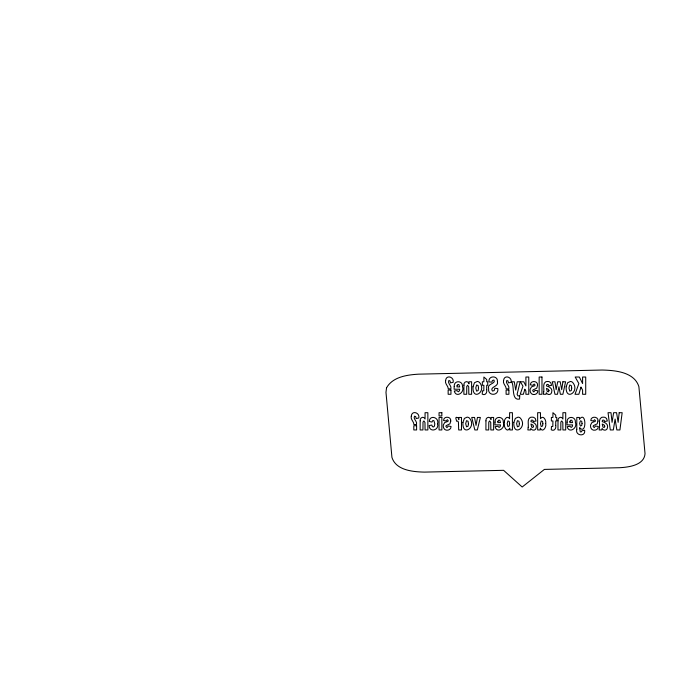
<?xml version="1.0" encoding="UTF-8"?>
<svg xmlns="http://www.w3.org/2000/svg" width="679" height="679" viewBox="0 0 679 679"><rect width="100%" height="100%" fill="white"/><g stroke="black" fill="none" stroke-linecap="round" stroke-linejoin="round"><path stroke-width="1.02" d="M576.794 429.255C574.79 435.85 585.96 437.174 584.627 430.231L581.911 430.766L581.249 431.929L580.29 431.886L579.611 427.643C586.868 435.884 586.384 409.836 579.416 419.299L579.416 417.449L576.794 417.449L576.794 429.255M486.69 389.687C487.395 392.521 485.366 395.908 482.234 394.176L482.446 390.866L483.796 390.773L483.881 385.29L482.345 385.29L482.345 381.785L483.881 381.785L483.881 377.023L486.69 379.485L486.69 381.785L487.726 381.785L487.726 385.29L486.69 385.29L486.69 389.687M555.728 425.36C556.432 428.194 554.404 431.581 551.272 429.841L551.484 426.539L552.825 426.446L552.918 420.963L551.373 420.963L551.373 417.449L552.918 417.449L552.918 412.696L555.728 415.158L555.728 417.449L556.755 417.449L556.755 420.963L555.728 420.963L555.728 425.36M420.174 420.853L420.131 429.951L422.949 429.951L423.009 422.075L423.917 420.921L424.978 422.508L425.062 429.951L427.863 429.951L427.863 412.696L425.062 412.696L425.062 419.053C423.798 415.573 419.554 417.704 420.174 420.853M463.918 385.18L463.876 394.278L466.694 394.278L466.753 386.402L467.661 385.256L468.722 386.835L468.807 394.278L471.608 394.278L471.608 381.785L468.994 381.785L468.994 383.822C468.069 379.977 463.256 381.674 463.918 385.18M485.943 420.853L485.909 429.951L488.719 429.951L488.787 422.075L489.695 420.921L490.756 422.508L490.832 429.951L493.633 429.951L493.633 417.449L491.027 417.449L491.027 419.486C490.094 415.65 485.281 417.347 485.943 420.853M558.011 420.853L557.968 429.951L560.786 429.951L560.846 422.075L561.754 420.921L562.815 422.508L562.899 429.951L565.7 429.951L565.7 412.696L562.899 412.696L562.899 419.053C561.635 415.573 557.391 417.704 558.011 420.853M504.429 422.075C502.935 425.436 506.865 433.873 509.802 428.101L509.802 429.951L512.424 429.951L512.424 412.696L509.598 412.696L509.598 418.68C507.578 414.988 503.852 419.215 504.429 422.075M545.695 423.569C546.782 426.921 542.623 433.397 540.272 428.101L540.272 429.951L537.649 429.951L537.649 412.696L540.476 412.696L540.476 418.68C543.2 414.462 546.629 420.607 545.695 423.569M462.925 422.431C462.059 437.259 477.031 427.125 469.529 418.213A3.251 3.251 0 0 0 467.093 417.169L464.402 418.391L462.925 422.431M473.008 386.767C472.143 401.595 487.115 391.46 479.603 382.54A3.251 3.251 0 0 0 477.176 381.496L474.485 382.727L473.008 386.767M513.842 422.431C512.976 437.259 527.939 427.125 520.437 418.213A3.251 3.251 0 0 0 518.001 417.169L515.319 418.391L513.842 422.431M566.176 386.767C565.301 401.595 580.273 391.46 572.77 382.54A3.251 3.251 0 0 0 570.335 381.496L567.644 382.727L566.176 386.767M437.599 423.755C439.432 430.299 429.23 432.913 429.145 425.572L431.81 425.054L432.37 426.539L433.295 427.023L434.382 426.225L434.815 423.883L433.889 420.666L432.761 420.556L431.929 422.066L429.289 421.464C429.612 414.377 439.517 417.458 437.599 423.755M528.22 427.295L527.863 429.951L530.494 429.951L530.8 428.424C531.75 430.842 535.731 430.817 536.113 428.042C537.412 424.324 533.949 422.431 530.961 421.608L531.173 420.369L531.92 420.021L532.956 420.394L533.388 421.498L536.062 421.022L535.281 418.485L533.745 417.373A6.909 6.909 0 0 0 530.265 417.415C526.87 419.299 528.788 424.324 528.22 427.295M543.743 391.622L543.395 394.278L546.026 394.278L546.323 392.751C547.282 395.17 551.255 395.144 551.637 392.369C552.935 388.66 549.472 386.758 546.485 385.935L546.697 384.704L547.444 384.348L548.479 384.721L548.912 385.833L551.586 385.349L550.805 382.812L549.269 381.7A6.909 6.909 0 0 0 545.789 381.742C542.394 383.627 544.312 388.651 543.743 391.622M599.489 427.295L599.141 429.951L601.772 429.951L602.069 428.424C603.028 430.842 607.001 430.817 607.382 428.042C608.681 424.324 605.218 422.431 602.231 421.608L602.443 420.369L603.19 420.021L604.225 420.394L604.658 421.498L607.34 421.022L606.551 418.485L605.014 417.373A6.909 6.909 0 0 0 601.535 417.415C598.14 419.299 600.058 424.324 599.489 427.295M454.209 386.436L454.09 389.22L459.708 389.22L459.344 390.934L458.283 391.749L457.009 390.612L454.251 391.045C456.093 398.259 464.979 392.487 462.484 386.657C463.129 380.359 453.708 379.934 454.209 386.436M495.042 422.109L494.923 424.893L500.533 424.893L500.177 426.607L499.116 427.422L497.843 426.276L495.076 426.718C496.918 433.923 505.813 428.16 503.317 422.33C503.962 416.032 494.541 415.607 495.042 422.109M567.101 422.109L566.982 424.893L572.601 424.893L572.236 426.607L571.175 427.422L569.902 426.276L567.143 426.718C568.985 433.923 577.88 428.16 575.385 422.33C576.021 416.032 566.6 415.607 567.101 422.109M497.418 381.785C498.989 386.818 489.27 386.707 492.47 391.053L494.176 390.595L494.83 388.252L497.8 388.575C499.107 396.044 487.446 396.349 488.642 388.668C486.716 383.542 496.281 383.932 493.922 380.045L492.402 380.478L491.91 382.167L488.973 381.878C487.929 375.343 498.335 375.215 497.418 381.785M509.615 423.662L509.258 426.005L507.9 426.548L507.179 423.62L507.884 420.921L509.25 421.472L509.615 423.662M542.894 423.772L542.546 426.013L541.214 426.548L540.459 423.662L541.231 420.929L542.563 421.438L542.894 423.772M519.766 395.73L519.545 399.074C510.981 400.822 514.75 385.621 511.542 381.785L514.3 381.785L515.701 390.102L517.211 381.785L520.165 381.785L517.101 394.278L517.967 395.959L519.766 395.73M468.459 423.721L468.06 426.2L466.515 426.802L465.684 423.679L466.515 420.666L468.06 421.269L468.459 423.721M478.542 388.057L478.143 390.527L476.599 391.129L475.767 388.006L476.599 384.993L478.143 385.604L478.542 388.057M519.376 423.721L518.977 426.2L517.432 426.802L516.6 423.679L517.432 420.666L518.977 421.269L519.376 423.721M571.71 388.057L571.311 390.527L569.766 391.129L568.934 388.006L569.766 384.993L571.311 385.604L571.71 388.057M411.279 416.185C410.303 419.486 413.918 421.481 413.901 424.536L416.516 424.536C417.627 421.32 412.764 418.968 414.521 416.168L415.726 416.626L416.134 418.561L418.807 417.992C420.072 412.552 411.703 410.023 411.279 416.185M445.619 380.52C444.643 383.813 448.259 385.808 448.25 388.863L450.864 388.863C451.968 385.647 447.105 383.304 448.861 380.495L450.067 380.961L450.474 382.888L453.148 382.319C454.421 376.879 446.044 374.35 445.619 380.52M503.572 380.52C502.596 383.813 506.203 385.808 506.195 388.863L508.809 388.863C509.921 385.647 505.049 383.304 506.806 380.495L508.011 380.961L508.427 382.888L511.092 382.319C512.365 376.879 503.996 374.35 503.572 380.52M582.047 423.509L581.716 425.521L580.341 426.005L579.594 423.458L580.375 420.819L581.733 421.303L582.047 423.509M450.754 421.073L449.931 423.84L446.171 425.631L445.857 426.437L446.977 427.609L448.284 426.03L451.06 426.48C451.306 430.545 445.017 431.717 443.676 427.999A5.958 5.958 0 0 1 443.379 424.867L444.694 422.559L447.97 421.379L448.25 420.691L447.334 419.698L446.196 420.963L443.54 420.513C443.582 415.743 451.467 416.32 450.754 421.073M537.556 385.4L536.733 388.167L532.981 389.967L532.667 390.764L533.779 391.936L535.086 390.357L537.87 390.807C538.116 394.872 531.827 396.052 530.477 392.326A5.958 5.958 0 0 1 530.189 389.194L531.504 386.886L534.78 385.706L535.052 385.018L534.144 384.025L532.998 385.29L530.341 384.84C530.384 380.07 538.277 380.647 537.556 385.4M597.995 421.073L597.172 423.84L593.421 425.631L593.106 426.437L594.218 427.609L595.525 426.03L598.309 426.48C598.555 430.545 592.266 431.717 590.917 427.999A5.958 5.958 0 0 1 590.628 424.867L591.944 422.559L595.22 421.379L595.491 420.691L594.583 419.698L593.438 420.963L590.781 420.513C590.823 415.743 598.717 416.32 597.995 421.073M619.197 412.696L618.136 422.355L616.574 412.696L613.621 412.696L612.059 422.346L610.99 412.696L608.044 412.696L610.268 429.951L613.324 429.951L615.098 419.087L616.855 429.951L619.919 429.951L622.159 412.696L619.197 412.696M533.473 426.293L532.964 427.481L531.699 427.184L530.961 424.019L532.862 425.029L533.473 426.293M549.005 390.62L548.488 391.817L547.223 391.511L546.485 388.346L548.386 389.356L549.005 390.62M604.751 426.293L604.234 427.481L602.969 427.184L602.231 424.019L604.132 425.029L604.751 426.293M457.086 385.731L456.942 386.928L459.7 386.928L458.911 384.56L457.782 384.484L457.086 385.731M497.919 421.404L497.775 422.593L500.533 422.593L499.744 420.233L498.615 420.157L497.919 421.404M569.987 421.404L569.834 422.593L572.592 422.593L571.803 420.233L570.683 420.157L569.987 421.404M562.883 381.785L561.711 389.653L560.226 381.785L557.697 381.785L556.152 389.67L554.972 381.785L552.282 381.785L554.972 394.278L557.459 394.278L558.944 386.758L560.37 394.278L562.874 394.278L565.59 381.785L562.883 381.785M477.447 417.449L476.03 425.377L474.553 417.449L471.727 417.449L474.833 429.951L477.32 429.951L480.359 417.449L477.447 417.449M386.529 387.862L385.978 392.36L391.936 457.383C395.925 470.36 412.942 471.846 424.468 472.109L503.597 470.326L522.185 487.004L544.397 469.41L619.902 467.704C629.043 467.16 644.176 465.174 645.033 453.699L638.888 386.665C634.381 372.007 615.157 370.327 602.129 370.03L418.62 374.163C407.154 374.85 392.683 376.811 386.529 387.862M524.842 389.271L523.365 394.278L520.207 394.278L522.983 386.156L520.36 381.785L523.806 381.785L525.902 385.935L525.902 377.023L528.763 377.023L528.763 394.278L525.902 394.278L525.902 391.028L524.842 389.271M580.986 387.183L578.856 394.278L575.02 394.278L578.864 383.542L575.181 377.023L579.331 377.023L582.59 383.55L582.59 377.023L585.714 377.023L585.714 394.278L582.59 394.278L582.59 390.069L580.986 387.183M456.449 417.339L455.745 417.831L456.611 421.243L457.884 421.082L458.435 422.33L458.681 429.951L461.491 429.951L461.491 417.449L458.877 417.449L458.877 419.503L458.087 417.67L456.449 417.339M541.969 377.023L539.16 377.023L539.16 394.278L541.969 394.278L541.969 377.023M450.949 390.052L448.148 390.052L448.148 394.278L450.949 394.278L450.949 390.052M508.902 390.052L506.101 390.052L506.101 394.278L508.902 394.278L508.902 390.052M441.851 412.696L439.05 412.696L439.05 415.955L441.851 415.955L441.851 412.696M441.851 417.449L439.05 417.449L439.05 429.951L441.851 429.951L441.851 417.449M416.609 425.725L413.808 425.725L413.808 429.951L416.609 429.951L416.609 425.725"/></g></svg>
